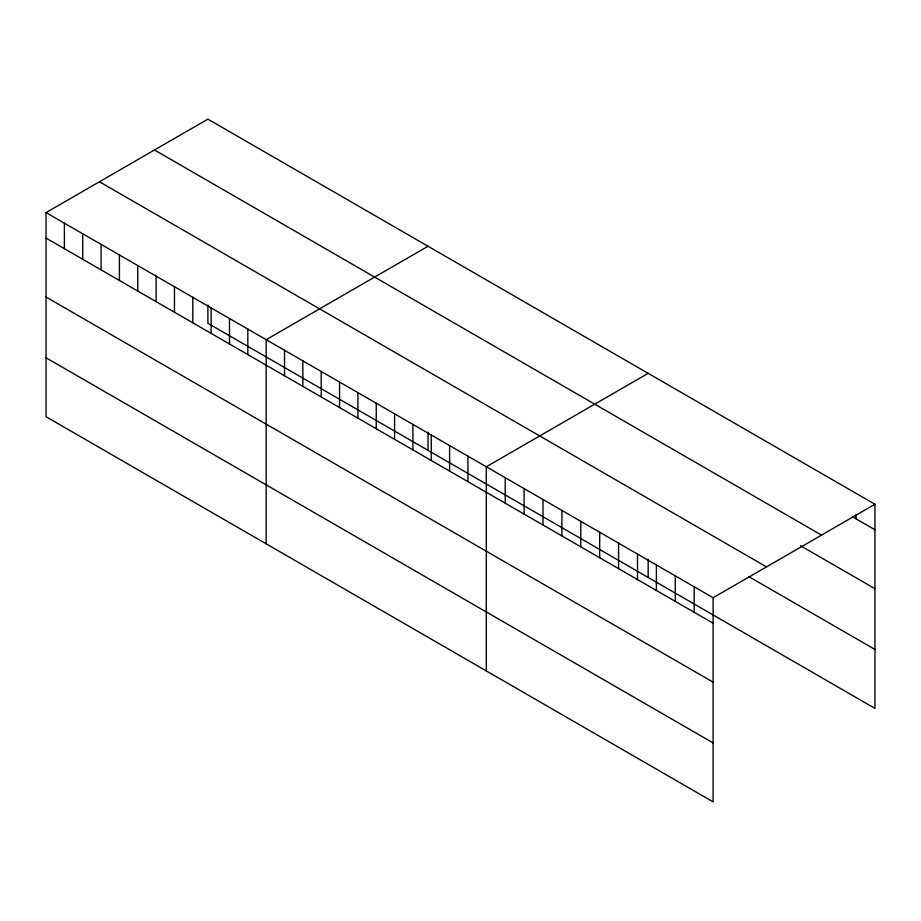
<?xml version="1.0" encoding="UTF-8"?>
<svg xmlns="http://www.w3.org/2000/svg" width="921" height="921" viewBox="0 0 921 921"><rect width="100%" height="100%" fill="white"/><g stroke="black" fill="none" stroke-linecap="round" stroke-linejoin="round"><path stroke-width="1.38" d="M46.05 212.601L713.096 597.717L713.096 801.846L46.05 416.729L46.05 212.601L207.904 119.154L874.95 504.271L874.95 708.399L207.904 323.283L207.904 305.035M428.035 246.241L266.169 339.688L266.169 543.816M648.154 373.327L486.3 466.774L486.3 670.902M713.096 597.717L874.95 504.271M852.512 516.796L874.95 529.759M154.498 149.996L821.532 535.113M800.533 545.739L874.95 588.703M99.468 181.771L766.502 566.875M748.554 576.477L874.95 649.443M46.05 238.09L713.096 623.206M46.05 297.046L713.096 682.15M46.05 357.774L713.096 742.89M856.046 514.597L856.046 518.845M694.192 586.804L694.192 612.292M675.289 575.89L675.289 601.378M656.397 564.987L656.397 590.465M648.154 559.208L648.154 577.455M637.493 554.074L637.493 579.562M618.601 543.16L618.601 568.648M599.698 532.246L599.698 557.735M580.794 521.332L580.794 546.821M561.902 510.43L561.902 535.907M542.999 499.516L542.999 525.005M524.095 488.602L524.095 514.091M505.203 477.688L505.203 503.177M467.96 456.183L467.96 481.671M449.609 445.603L449.609 471.08M431.27 435.011L431.27 460.488M428.035 432.122L428.035 450.369M412.919 424.42L412.919 449.909M394.579 413.828L394.579 439.317M376.24 403.237L376.24 428.726M357.889 392.645L357.889 418.134M339.55 382.054L339.55 407.543M321.21 371.462L321.21 396.951M302.859 360.871L302.859 386.36M284.52 350.279L284.52 375.768M247.83 329.096L247.83 354.585M229.49 318.505L229.49 343.994M211.139 307.925L211.139 333.402M192.8 297.333L192.8 322.81M174.46 286.742L174.46 312.231M156.109 276.15L156.109 301.639M137.77 265.559L137.77 291.048M119.419 254.967L119.419 280.456M101.08 244.376L101.08 269.865M82.74 233.784L82.74 259.273M64.389 223.193L64.389 248.682"/></g></svg>
